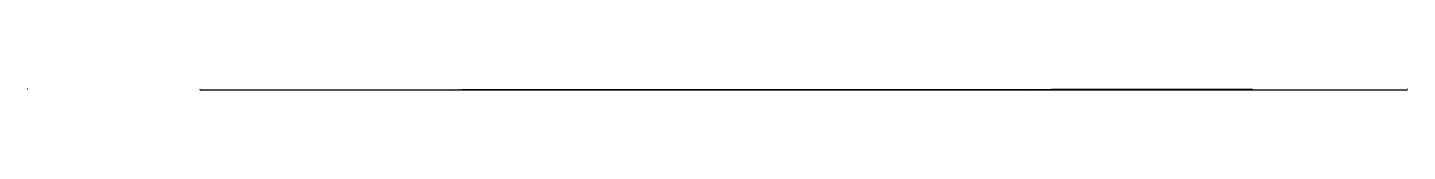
# Model space of a CAD drawing. Header units: metres. Extents: x -1 to 72750024, y 3999 to 4800.
# Drawn here: x 26750003 to 27150024, y 4479 to 4640 of the extents above; entities that cross this region are included whole.
import ezdxf

# ---------------------------------------------------------------- set-up
doc = ezdxf.new("R2010")
doc.units = ezdxf.units.M

msp = doc.modelspace()

# ---------------------------------------------------------------- linework, layer by layer
at = {"color": 7}
for p, q in [((26750003.013, 4640), (26750024.105, 4640)), ((26750003.013, 4640), (26750003.013, 4621.921)), ((26750024.105, 4621.921), (26750003.013, 4621.921)), ((26750006.026, 4633.974), (26750021.092, 4633.974)), ((26750024.105, 4640), (26750024.105, 4621.921)), ((26800000, 4640), (26799998.795, 4640)), ((26800000, 4608), (26799998.795, 4608)), ((26800000, 4576), (26799998.795, 4576)), ((26800000, 4544), (26799998.795, 4544)), ((26800000, 4512), (26799998.795, 4512)), ((26800000, 4480), (26799998.795, 4480)), ((26800000, 4633.6), (26799999.247, 4633.6)), ((26800000, 4627.2), (26799999.247, 4627.2)), ((26800000, 4620.8), (26799999.247, 4620.8)), ((26800000, 4614.4), (26799999.247, 4614.4)), ((26800000, 4601.6), (26799999.247, 4601.6)), ((26800000, 4595.2), (26799999.247, 4595.2)), ((26800000, 4588.8), (26799999.247, 4588.8)), ((26800000, 4582.4), (26799999.247, 4582.4)), ((26800000, 4569.6), (26799999.247, 4569.6)), ((26800000, 4563.2), (26799999.247, 4563.2)), ((26800000, 4556.8), (26799999.247, 4556.8)), ((26800000, 4550.4), (26799999.247, 4550.4)), ((26800000, 4537.6), (26799999.247, 4537.6)), ((26800000, 4531.2), (26799999.247, 4531.2)), ((26800000, 4524.8), (26799999.247, 4524.8)), ((26800000, 4518.4), (26799999.247, 4518.4)), ((26800000, 4505.6), (26799999.247, 4505.6)), ((26800000, 4499.2), (26799999.247, 4499.2)), ((26800000, 4492.8), (26799999.247, 4492.8)), ((26800000, 4486.4), (26799999.247, 4486.4)), ((26800000, 4480), (26800000, 4640)), ((26800000, 4480), (27150000, 4480)), ((26800000, 4480), (26800000, 4478.795)), ((26810000.001, 4480), (26810000.001, 4479.247)), ((26820000.002, 4480), (26820000.002, 4479.247)), ((26830000.003, 4480), (26830000.003, 4479.247)), ((26840000.003, 4480), (26840000.003, 4479.247)), ((26850000.001, 4480), (26850000.001, 4478.795)), ((26859999.998, 4480), (26859999.998, 4479.247)), ((26869999.996, 4480), (26869999.996, 4479.247)), ((26879999.993, 4480), (26879999.993, 4479.247)), ((26889999.991, 4480), (26889999.991, 4479.247)), ((26900000.002, 4480), (26900000.002, 4478.795)), ((26910000.006, 4480), (26910000.006, 4479.247)), ((26920000.01, 4480), (26920000.01, 4479.247)), ((26930000.015, 4480), (26930000.015, 4479.247)), ((26940000.019, 4480), (26940000.019, 4479.247)), ((26949999.996, 4480), (26949999.996, 4478.795)), ((26960000, 4480), (26960000, 4479.247)), ((26970000.005, 4480), (26970000.005, 4479.247)), ((26980000.009, 4480), (26980000.009, 4479.247)), ((26990000.013, 4480), (26990000.013, 4479.247)), ((27000000.004, 4480), (27000000.004, 4478.795)), ((27010000.008, 4480), (27010000.008, 4479.247)), ((27020000.012, 4480), (27020000.012, 4479.247)), ((27030000.003, 4480), (27030000.003, 4479.247)), ((27039999.994, 4480), (27039999.994, 4479.247)), ((27050000.012, 4480), (27050000.012, 4478.795)), ((27060000.002, 4480), (27060000.002, 4479.247)), ((27069999.993, 4480), (27069999.993, 4479.247)), ((27079999.984, 4480), (27079999.984, 4479.247)), ((27089999.975, 4480), (27089999.975, 4479.247)), ((27099999.992, 4480), (27099999.992, 4478.795)), ((27109999.983, 4480), (27109999.983, 4479.247)), ((27119999.974, 4480), (27119999.974, 4479.247)), ((27129999.964, 4480), (27129999.964, 4479.247)), ((27139999.955, 4480), (27139999.955, 4479.247)), ((27150000, 4480), (27150000, 4478.795)), ((27150003.013, 4640), (27150024.105, 4640)), ((27150003.013, 4640), (27150003.013, 4621.921)), ((27150024.105, 4621.921), (27150003.013, 4621.921)), ((27150006.026, 4633.974), (27150021.092, 4633.974)), ((27150024.105, 4640), (27150024.105, 4621.921))]:
    msp.add_line(p, q, dxfattribs=at)
at = {"color": 4}
for p, q in [((26750006.026, 4629.454), (26750021.092, 4629.454)), ((26829119.16, 4497.854), (26829538.25, 4494.943)), ((26829538.25, 4494.943), (26830497.199, 4495.238)), ((26830497.199, 4495.238), (26832088.711, 4496.041)), ((26832088.711, 4496.041), (26832757.779, 4495.237)), ((26832757.779, 4495.237), (26833200.531, 4495.457)), ((26833200.531, 4495.457), (26834755.68, 4496.18)), ((26834755.68, 4496.18), (26834820.352, 4496.216)), ((26834820.352, 4496.216), (26835024.961, 4496.401)), ((26835024.961, 4496.401), (26835090.75, 4496.308)), ((26835090.75, 4496.308), (26835149.5, 4497.135)), ((26835149.5, 4497.135), (26836053.961, 4496.559)), ((26836053.961, 4496.559), (26836707.191, 4497.225)), ((26836707.191, 4497.225), (26837500.871, 4497.956)), ((26837500.871, 4497.956), (26837675.34, 4497.246)), ((26837675.34, 4497.246), (26837803.789, 4497.932)), ((26837803.789, 4497.932), (26837928.859, 4498.246)), ((26837928.859, 4498.246), (26838302.73, 4497.953)), ((26838302.73, 4497.953), (26838429.941, 4497.571)), ((26838429.941, 4497.571), (26838508.391, 4498.026)), ((26838508.391, 4498.026), (26838890.93, 4498.624)), ((26838890.93, 4498.624), (26839007.699, 4498.484)), ((26839007.699, 4498.484), (26839290.891, 4498.686)), ((26839290.891, 4498.686), (26839860.051, 4497.4)), ((26839860.051, 4497.4), (26839970.719, 4497.69)), ((26839970.719, 4497.69), (26840148.91, 4497.649)), ((26840148.91, 4497.649), (26840212.531, 4498.131)), ((26840212.531, 4498.131), (26840264.68, 4498.298)), ((26840264.68, 4498.298), (26840274.75, 4498.257)), ((26840274.75, 4498.257), (26840314.59, 4498.11)), ((26840314.59, 4498.11), (26840460.102, 4497.977)), ((26840460.102, 4497.977), (26840701.75, 4498.051)), ((26840701.75, 4498.051), (26840978.449, 4498.08)), ((26840978.449, 4498.08), (26841619.289, 4498.793)), ((26841619.289, 4498.793), (26841708.172, 4499.081)), ((26841708.172, 4499.081), (26842632.75, 4498.861)), ((26842632.75, 4498.861), (26842832.34, 4499.424)), ((26842832.34, 4499.424), (26843410.48, 4499.497)), ((26843410.48, 4499.497), (26843555.641, 4499.591)), ((26843555.641, 4499.591), (26843589.879, 4499.276)), ((26843589.879, 4499.276), (26843609.781, 4499.794)), ((26843609.781, 4499.794), (26843679.09, 4499.2)), ((26843679.09, 4499.2), (26843797.301, 4499.133)), ((26843797.301, 4499.133), (26843821.66, 4498.985)), ((26843821.66, 4498.985), (26843875.051, 4499.054)), ((26843875.051, 4499.054), (26843937.07, 4499.102)), ((26843937.07, 4499.102), (26843978.02, 4499.002)), ((26843978.02, 4499.002), (26844217.57, 4499.279)), ((26844217.57, 4499.279), (26844272.66, 4499.905)), ((26844272.66, 4499.905), (26844547.25, 4499.403)), ((26844547.25, 4499.403), (26844811.609, 4500.02)), ((26844811.609, 4500.02), (26845914.02, 4499.967)), ((26845914.02, 4499.967), (26847478.641, 4500.728)), ((26847478.641, 4500.728), (26848425.219, 4500.895)), ((26848425.219, 4500.895), (26849145.68, 4501.434)), ((26849145.68, 4501.434), (26850247.391, 4502)), ((26850247.391, 4502), (26850404.75, 4501.778)), ((26850404.75, 4501.778), (26851151.16, 4502.178)), ((26851151.16, 4502.178), (26851525.531, 4502.371)), ((26851525.531, 4502.371), (26851531.711, 4502.349)), ((26851531.711, 4502.349), (26851631.289, 4502.661)), ((26851631.289, 4502.661), (26851665.93, 4502.798)), ((26851665.93, 4502.798), (26851981, 4502.486)), ((26851981, 4502.486), (26852139.102, 4502.847)), ((26852139.102, 4502.847), (26852271.09, 4502.564)), ((26852271.09, 4502.564), (26852639.41, 4502.896)), ((26852639.41, 4502.896), (26852852.281, 4502.935)), ((26852852.281, 4502.935), (26853065.289, 4502.872)), ((26853065.289, 4502.872), (26853075.289, 4503.056)), ((26853075.289, 4503.056), (26853762.27, 4503.004)), ((26853762.27, 4503.004), (26853791.84, 4503.414)), ((26853791.84, 4503.414), (26853819.91, 4503.368)), ((26853819.91, 4503.368), (26853877.27, 4503.354)), ((26853877.27, 4503.354), (26853928.422, 4503.282)), ((26853928.422, 4503.282), (26854491.34, 4503.92)), ((26854491.34, 4503.92), (26854494.59, 4503.814)), ((26854494.59, 4503.814), (26854535.91, 4503.851)), ((26854535.91, 4503.851), (26854564.488, 4503.877)), ((26854564.488, 4503.877), (26854592.32, 4503.895)), ((26854592.32, 4503.895), (26854667.109, 4503.222)), ((26854667.109, 4503.222), (26854750.941, 4503.11)), ((26854750.941, 4503.11), (26854811.809, 4503.932)), ((26854811.809, 4503.932), (26855438.48, 4503.513)), ((26855438.48, 4503.513), (26855662.23, 4503.404)), ((26855662.23, 4503.404), (26855715.762, 4503.865)), ((26855715.762, 4503.865), (26856340.309, 4504.335)), ((26856340.309, 4504.335), (26856714.352, 4504.537)), ((26856714.352, 4504.537), (26856765.391, 4504.871)), ((26856765.391, 4504.871), (26856815.27, 4503.735)), ((26856815.27, 4503.735), (26857101.801, 4503.911)), ((26857101.801, 4503.911), (26857243.469, 4504.077)), ((26857243.469, 4504.077), (26857865.469, 4504.338)), ((26857865.469, 4504.338), (26857884.398, 4504.334)), ((26857884.398, 4504.334), (26857965.371, 4504.903)), ((26857965.371, 4504.903), (26858402.691, 4505.531)), ((26858402.691, 4505.531), (26858415.129, 4505.201)), ((26858415.129, 4505.201), (26858976.41, 4504.715)), ((26858976.41, 4504.715), (26859004.051, 4504.962)), ((26859004.051, 4504.962), (26859823, 4505.619)), ((26859823, 4505.619), (26859966.07, 4505.643)), ((26859966.07, 4505.643), (26860404.891, 4505.536)), ((26860404.891, 4505.536), (26860495.16, 4505.691)), ((26860495.16, 4505.691), (26860557.109, 4505.878)), ((26860557.109, 4505.878), (26860692.102, 4505.858)), ((26860692.102, 4505.858), (26860925.641, 4505.218)), ((26860925.641, 4505.218), (26861215.699, 4505.504)), ((26861215.699, 4505.504), (26861712.809, 4505.597)), ((26861712.809, 4505.597), (26862103.199, 4505.556)), ((26862103.199, 4505.556), (26862374.461, 4505.818)), ((26862374.461, 4505.818), (26862919.629, 4505.934)), ((26862919.629, 4505.934), (26863205.5, 4506.992)), ((26863205.5, 4506.992), (26864292.539, 4506.909)), ((26864292.539, 4506.909), (26864546.43, 4506.712)), ((26864546.43, 4506.712), (26864617.449, 4506.892)), ((26864617.449, 4506.892), (26865805.523, 4507.165)), ((26865805.523, 4507.165), (26866194.063, 4508.42)), ((26866194.063, 4508.42), (26866230.047, 4507.202)), ((26866230.047, 4507.202), (26866624.711, 4507.8)), ((26866624.711, 4507.8), (26867039.922, 4507.595)), ((26867039.922, 4507.595), (26867130.688, 4507.856)), ((26867130.688, 4507.856), (26867158.883, 4508.708)), ((26867158.883, 4508.708), (26867629.609, 4509.066)), ((26867629.609, 4509.066), (26868260.492, 4509.23)), ((26868260.492, 4509.23), (26868674.922, 4508.741)), ((26868674.922, 4508.741), (26869276.32, 4509.627)), ((26869276.32, 4509.627), (26869518.594, 4508.712)), ((26869518.594, 4508.712), (26869528.93, 4509.603)), ((26869528.93, 4509.603), (26869767.078, 4509.425)), ((26869767.078, 4509.425), (26870138.523, 4508.81)), ((26870138.523, 4508.81), (26870752.281, 4510.083)), ((26870752.281, 4510.083), (26872238.547, 4509.897)), ((26872238.547, 4509.897), (26872658.438, 4509.863)), ((26872658.438, 4509.863), (26872708.992, 4510.889)), ((26872708.992, 4510.889), (26872844.609, 4511.035)), ((26872844.609, 4511.035), (26873235.883, 4510.277)), ((26873235.883, 4510.277), (26873335.883, 4510.337)), ((26873335.883, 4510.337), (26873344.438, 4510.317)), ((26873344.438, 4510.317), (26874782.742, 4511.52)), ((26874782.742, 4511.52), (26874966.273, 4510.931)), ((26874966.273, 4510.931), (26875228.711, 4511.306)), ((26875228.711, 4511.306), (26875256.891, 4510.915)), ((26875256.891, 4510.915), (26875973.758, 4511.128)), ((26875973.758, 4511.128), (26876005.773, 4511.508)), ((26876005.773, 4511.508), (26876545.406, 4511.575)), ((26876545.406, 4511.575), (26876610.531, 4511.873)), ((26876610.531, 4511.873), (26877427.063, 4512.593)), ((26877427.063, 4512.593), (26878191.93, 4512.234)), ((26878191.93, 4512.234), (26878589.977, 4512.36)), ((26878589.977, 4512.36), (26878726.133, 4513.755)), ((26878726.133, 4513.755), (26878907.711, 4513.568)), ((26878907.711, 4513.568), (26879207.547, 4513.255)), ((26879207.547, 4513.255), (26879211.883, 4512.747)), ((26879211.883, 4512.747), (26879250.203, 4512.685)), ((26879250.203, 4512.685), (26879375.406, 4513.16)), ((26879375.406, 4513.16), (26879482.008, 4514.187)), ((26879482.008, 4514.187), (26880212.438, 4513.845)), ((26880212.438, 4513.845), (26880766.031, 4513.316)), ((26880766.031, 4513.316), (26880790.25, 4513.423)), ((26880790.25, 4513.423), (26880795.133, 4514.428)), ((26880795.133, 4514.428), (26881702.688, 4513.825)), ((26881702.688, 4513.825), (26882071.313, 4514.736)), ((26882071.313, 4514.736), (26882427.656, 4514.228)), ((26882427.656, 4514.228), (26883102.703, 4515.612)), ((26883102.703, 4515.612), (26883735.5, 4515.28)), ((26883735.5, 4515.28), (26883750.156, 4515.023)), ((26883750.156, 4515.023), (26883781.578, 4515.429)), ((26883781.578, 4515.429), (26883838.922, 4515.828)), ((26883838.922, 4515.828), (26884019.352, 4515.338)), ((26884019.352, 4515.338), (26884341.148, 4516.79)), ((26884341.148, 4516.79), (26884367.203, 4515.889)), ((26884367.203, 4515.889), (26884495.477, 4516.197)), ((26884495.477, 4516.197), (26884533.141, 4516.29)), ((26884533.141, 4516.29), (26884699.031, 4516.265)), ((26884699.031, 4516.265), (26884842.602, 4516.177)), ((26884842.602, 4516.177), (26884919.703, 4516.16)), ((26884919.703, 4516.16), (26885064.469, 4515.64)), ((26885064.469, 4515.64), (26885416.781, 4516.524)), ((26885416.781, 4516.524), (26885562.398, 4516.513)), ((26885562.398, 4516.513), (26885810.727, 4516.18)), ((26885810.727, 4516.18), (26886006.203, 4516.809)), ((26886006.203, 4516.809), (26886293.547, 4517.097)), ((26886293.547, 4517.097), (26886363.953, 4517.026)), ((26886363.953, 4517.026), (26886457.75, 4517.538)), ((26886457.75, 4517.538), (26886529.727, 4516.786)), ((26886529.727, 4516.786), (26886913.117, 4517.796)), ((26886913.117, 4517.796), (26887621.977, 4517.364)), ((26887621.977, 4517.364), (26887751.477, 4518.336)), ((26887751.477, 4518.336), (26888008.008, 4517.908)), ((26888008.008, 4517.908), (26888432.477, 4518.454)), ((26888432.477, 4518.454), (26888983.852, 4518.313)), ((26888983.852, 4518.313), (26889492.102, 4518.843)), ((26889492.102, 4518.843), (26891148.039, 4519.531)), ((26891148.039, 4519.531), (26891274.891, 4521.216)), ((26891274.891, 4521.216), (26891312.141, 4520.284)), ((26891312.141, 4520.284), (26891751.523, 4520.515)), ((26891751.523, 4520.515), (26891765.523, 4519.869)), ((26891765.523, 4519.869), (26892194.102, 4520.995)), ((26892194.102, 4520.995), (26892298.383, 4521.265)), ((26892298.383, 4521.265), (26892319.094, 4520.862)), ((26892319.094, 4520.862), (26892336.273, 4521.179)), ((26892336.273, 4521.179), (26892675.156, 4521.629)), ((26892675.156, 4521.629), (26892774.883, 4521.234)), ((26892774.883, 4521.234), (26892896.438, 4521.134)), ((26892896.438, 4521.134), (26892940.797, 4521.334)), ((26892940.797, 4521.334), (26893057.977, 4522.288)), ((26893057.977, 4522.288), (26893613.273, 4522.21)), ((26893613.273, 4522.21), (26894221.008, 4521.898)), ((26894221.008, 4521.898), (26894337.094, 4523.193)), ((26894337.094, 4523.193), (26894513.523, 4522.654)), ((26894513.523, 4522.654), (26894591.352, 4522.606)), ((26894591.352, 4522.606), (26894619.781, 4522.324)), ((26894619.781, 4522.324), (26894798.492, 4522.18)), ((26894798.492, 4522.18), (26894904.422, 4522.632)), ((26894904.422, 4522.632), (26895318.773, 4523.058)), ((26895318.773, 4523.058), (26895799.93, 4523.981)), ((26895799.93, 4523.981), (26895945.578, 4522.957)), ((26895945.578, 4522.957), (26896042.07, 4523.086)), ((26896042.07, 4523.086), (26896360.148, 4523.576)), ((26896360.148, 4523.576), (26896613.289, 4524.012)), ((26896613.289, 4524.012), (26896726.672, 4524.357)), ((26896726.672, 4524.357), (26896838.031, 4524.076)), ((26896838.031, 4524.076), (26897126.547, 4524.185)), ((26897126.547, 4524.185), (26897227.813, 4524.076)), ((26897227.813, 4524.076), (26897268.891, 4524.301)), ((26897268.891, 4524.301), (26897408.109, 4524.305)), ((26897408.109, 4524.305), (26897423.359, 4524.336)), ((26897423.359, 4524.336), (26897600.047, 4524.177)), ((26897600.047, 4524.177), (26897605.711, 4524.373)), ((26897605.711, 4524.373), (26898571.023, 4525.226)), ((26898571.023, 4525.226), (26898947.523, 4526.048)), ((26898947.523, 4526.048), (26898995.07, 4525.314)), ((26898995.07, 4525.314), (26899255.703, 4525.551)), ((26899255.703, 4525.551), (26899430.797, 4525.963)), ((26899430.797, 4525.963), (26900449, 4526.797)), ((26900449, 4526.797), (26900805.898, 4527.008)), ((26900805.898, 4527.008), (26901056.703, 4526.594)), ((26901056.703, 4526.594), (26901311.203, 4526.42)), ((26901311.203, 4526.42), (26901336.398, 4527.331)), ((26901336.398, 4527.331), (26902024.203, 4527.277)), ((26902024.203, 4527.277), (26902030.602, 4526.873)), ((26902030.602, 4526.873), (26902043.102, 4526.936)), ((26902043.102, 4526.936), (26902095.297, 4527.187)), ((26902095.297, 4527.187), (26902497.297, 4527.842)), ((26902497.297, 4527.842), (26903297.5, 4528.025)), ((26903297.5, 4528.025), (26903368.102, 4528.007)), ((26903368.102, 4528.007), (26903526.602, 4528.483)), ((26903526.602, 4528.483), (26903686.398, 4528.889)), ((26903686.398, 4528.889), (26903838.398, 4528.762)), ((26903838.398, 4528.762), (26904114.5, 4528.442)), ((26904114.5, 4528.442), (26904551.5, 4529.406)), ((26904551.5, 4529.406), (26904809.203, 4528.713)), ((26904809.203, 4528.713), (26905109.5, 4527.891)), ((26905109.5, 4527.891), (26905192.102, 4530.366)), ((26905192.102, 4530.366), (26905488.297, 4530.172)), ((26905488.297, 4530.172), (26905639.898, 4529.566)), ((26905639.898, 4529.566), (26905717.602, 4529.566)), ((26905717.602, 4529.566), (26906502, 4530.756)), ((26906502, 4530.756), (26906755.898, 4530.751)), ((26906755.898, 4530.751), (26906816.398, 4529.858)), ((26906816.398, 4529.858), (26906833.797, 4530.817)), ((26906833.797, 4530.817), (26907284.398, 4530.4)), ((26907284.398, 4530.4), (26907455.203, 4530.841)), ((26907455.203, 4530.841), (26907844.797, 4530.297)), ((26907844.797, 4530.297), (26907864, 4531.027)), ((26907864, 4531.027), (26907873.5, 4530.733)), ((26907873.5, 4530.733), (26907917.102, 4530.95)), ((26907917.102, 4530.95), (26908120, 4531.443)), ((26908120, 4531.443), (26908225.398, 4531.263)), ((26908225.398, 4531.263), (26908282, 4531.18)), ((26908282, 4531.18), (26908449.703, 4531.466)), ((26908449.703, 4531.466), (26908486, 4531.704)), ((26908486, 4531.704), (26908499.898, 4531.559)), ((26908499.898, 4531.559), (26908855.797, 4531.592)), ((26908855.797, 4531.592), (26909725, 4532.32)), ((26909725, 4532.32), (26909725.203, 4532.162)), ((26909725.203, 4532.162), (26909813, 4532.627)), ((26909813, 4532.627), (26909840.5, 4532.155)), ((26909840.5, 4532.155), (26909997.297, 4532.18)), ((26909997.297, 4532.18), (26910536.297, 4533.066)), ((26910536.297, 4533.066), (26910725.398, 4533.333)), ((26910725.398, 4533.333), (26911220.5, 4533.54)), ((26911220.5, 4533.54), (26911363.5, 4534.031)), ((26911363.5, 4534.031), (26912048.797, 4533.866)), ((26912048.797, 4533.866), (26912060, 4532.052)), ((26912060, 4532.052), (26912388.398, 4533.282)), ((26912388.398, 4533.282), (26912549.797, 4534.226)), ((26912549.797, 4534.226), (26912645.602, 4532.885)), ((26912645.602, 4532.885), (26912781.602, 4534.774)), ((26912781.602, 4534.774), (26913492.203, 4533.394)), ((26913492.203, 4533.394), (26913746.703, 4534.627)), ((26913746.703, 4534.627), (26913851.297, 4534.437)), ((26913851.297, 4534.437), (26913896.898, 4533.948)), ((26913896.898, 4533.948), (26914228.703, 4535.533)), ((26914228.703, 4535.533), (26914394.297, 4535.117)), ((26914394.297, 4535.117), (26915316.102, 4535.613)), ((26915316.102, 4535.613), (26915421.898, 4536.266)), ((26915421.898, 4536.266), (26915591, 4534.826)), ((26915591, 4534.826), (26915637.5, 4536.62)), ((26915637.5, 4536.62), (26915955.703, 4536.039)), ((26915955.703, 4536.039), (26916954.703, 4536.88)), ((26916954.703, 4536.88), (26917029.297, 4537.398)), ((26917029.297, 4537.398), (26917734.398, 4535.682)), ((26917734.398, 4535.682), (26918220, 4537.601)), ((26918220, 4537.601), (26918338.398, 4537.624)), ((26918338.398, 4537.624), (26919858.5, 4538.87)), ((26919858.5, 4538.87), (26919993.602, 4539.22)), ((26919993.602, 4539.22), (26920313.898, 4538.62)), ((26920313.898, 4538.62), (26920507.898, 4538.959)), ((26920507.898, 4538.959), (26920586.5, 4538.217)), ((26920586.5, 4538.217), (26920607.898, 4539.515)), ((26920607.898, 4539.515), (26920615.297, 4538.648)), ((26920615.297, 4538.648), (26920712.703, 4538.698)), ((26920712.703, 4538.698), (26920876.203, 4539.191)), ((26920876.203, 4539.191), (26921001, 4538.8)), ((26921001, 4538.8), (26921101.602, 4538.902)), ((26921101.602, 4538.902), (26921176.297, 4539.179)), ((26921176.297, 4539.179), (26921557.898, 4539.168)), ((26921557.898, 4539.168), (26921892.398, 4538.925)), ((26921892.398, 4538.925), (26922124.703, 4539.835)), ((26922124.703, 4539.835), (26922132.203, 4540.36)), ((26922132.203, 4540.36), (26922353.797, 4539.645)), ((26922353.797, 4539.645), (26922571.797, 4539.99)), ((26922571.797, 4539.99), (26922636.898, 4540.112)), ((26922636.898, 4540.112), (26922651.102, 4540)), ((26922651.102, 4540), (26922832.5, 4540.204)), ((26922832.5, 4540.204), (26922946.102, 4539.965)), ((26922946.102, 4539.965), (26923027, 4539.102)), ((26923027, 4539.102), (26923039.703, 4539.659)), ((26923039.703, 4539.659), (26923398.297, 4541.148)), ((26923398.297, 4541.148), (26923691.703, 4540.45)), ((26923691.703, 4540.45), (26923721.203, 4540.911)), ((26923721.203, 4540.911), (26923944.5, 4540.862)), ((26923944.5, 4540.862), (26924652.102, 4542.376)), ((26924652.102, 4542.376), (26924919.898, 4541.414)), ((26924919.898, 4541.414), (26925049.5, 4542.345)), ((26925049.5, 4542.345), (26925120.102, 4541.805)), ((26925120.102, 4541.805), (26925124.898, 4541.935)), ((26925124.898, 4541.935), (26925325.398, 4542.453)), ((26925325.398, 4542.453), (26926125.297, 4541.63)), ((26926125.297, 4541.63), (26926171.102, 4543.447)), ((26926171.102, 4543.447), (26926214.398, 4540.673)), ((26926214.398, 4540.673), (26926574.102, 4543.076)), ((26926574.102, 4543.076), (26926880.703, 4542.895)), ((26926880.703, 4542.895), (26927817.602, 4545.356)), ((26927817.602, 4545.356), (26927868.797, 4544.493)), ((26927868.797, 4544.493), (26928173.297, 4543.185)), ((26928173.297, 4543.185), (26928652, 4543.353)), ((26928652, 4543.353), (26928824.602, 4544.698)), ((26928824.602, 4544.698), (26929292.602, 4544.63)), ((26929292.602, 4544.63), (26930148.297, 4546.482)), ((26930148.297, 4546.482), (26930157.5, 4542.73)), ((26930157.5, 4542.73), (26930419.602, 4545.175)), ((26930419.602, 4545.175), (26930849.797, 4543.874)), ((26930849.797, 4543.874), (26931021.898, 4545.368)), ((26931021.898, 4545.368), (26931023, 4546.601)), ((26931023, 4546.601), (26931070.703, 4546.082)), ((26931070.703, 4546.082), (26931397, 4547.435)), ((26931397, 4547.435), (26931412.5, 4542.542)), ((26931412.5, 4542.542), (26932282.094, 4546.368)), ((26932282.094, 4546.368), (26932657.094, 4546.321)), ((26932657.094, 4546.321), (26933683.703, 4547.814)), ((26933683.703, 4547.814), (26934098.594, 4549.803)), ((26934098.594, 4549.803), (26934116.5, 4545.102)), ((26934116.5, 4545.102), (26934168.5, 4546.587)), ((26934168.5, 4546.587), (26934759.406, 4550.329)), ((26934759.406, 4550.329), (26935380.906, 4546.526)), ((26935380.906, 4546.526), (26936119.797, 4550.527)), ((26936119.797, 4550.527), (26936982.297, 4549.24)), ((26936982.297, 4549.24), (26937053.594, 4548.422)), ((26937053.594, 4548.422), (26937224.5, 4551.497)), ((26937224.5, 4551.497), (26941617.797, 4549.587)), ((26941617.797, 4549.587), (26941869.906, 4555.14)), ((26941869.906, 4555.14), (26942819.906, 4555.753)), ((26942819.906, 4555.753), (26943263.703, 4554.34)), ((26943263.703, 4554.34), (26944007.094, 4555.871)), ((26944007.094, 4555.871), (26947541.906, 4556.23)), ((26947541.906, 4556.23), (26947649.203, 4553.03)), ((26947649.203, 4553.03), (26948194.594, 4554.472)), ((26948194.594, 4554.472), (26949551, 4556.56)), ((26949551, 4556.56), (26950100.703, 4558.514)), ((26950100.703, 4558.514), (26950411.5, 4553.903)), ((26950411.5, 4553.903), (26950547.203, 4557.979)), ((26950547.203, 4557.979), (26951074.5, 4560.968)), ((26951074.5, 4560.968), (26951302, 4560.552)), ((26951302, 4560.552), (26952255.797, 4561.602)), ((26952255.797, 4561.602), (26952936.797, 4560.823)), ((26952936.797, 4560.823), (26956141.094, 4560.081)), ((26956141.094, 4560.081), (26958475.203, 4556.49)), ((26958475.203, 4556.49), (26958799, 4560.008)), ((26958799, 4560.008), (26959114, 4564.262)), ((26959114, 4564.262), (26959774.594, 4565.228)), ((26959774.594, 4565.228), (26960296.203, 4564.044)), ((26960296.203, 4564.044), (26960744.703, 4564.379)), ((26960744.703, 4564.379), (26961135, 4564.176)), ((26961135, 4564.176), (26961263.406, 4564.868)), ((26961263.406, 4564.868), (26961270.5, 4566.764)), ((26961270.5, 4566.764), (26961792.703, 4567.017)), ((26961792.703, 4567.017), (26962419.297, 4565.854)), ((26962419.297, 4565.854), (26962975, 4562.135)), ((26962975, 4562.135), (26964884.203, 4566.339)), ((26964884.203, 4566.339), (26964917.203, 4567.463)), ((26964917.203, 4567.463), (26965682.5, 4565.12)), ((26965682.5, 4565.12), (26966034.703, 4565.076)), ((26966034.703, 4565.076), (26966725.297, 4566.447)), ((26966725.297, 4566.447), (26967354.406, 4568.652)), ((26967354.406, 4568.652), (26967795.406, 4569.272)), ((26967795.406, 4569.272), (26969123.906, 4569.174)), ((26969123.906, 4569.174), (26969757.906, 4569.207)), ((26969757.906, 4569.207), (26969815.203, 4567.403)), ((26969815.203, 4567.403), (26969947, 4571.674)), ((26969947, 4571.674), (26970304.297, 4569.535)), ((26970304.297, 4569.535), (26970745.906, 4571.621)), ((26970745.906, 4571.621), (26970786.094, 4568.766)), ((26970786.094, 4568.766), (26971165, 4569.507)), ((26971165, 4569.507), (26971495.703, 4571.589)), ((26971495.703, 4571.589), (26976408.906, 4570.941)), ((26976408.906, 4570.941), (26976478.703, 4574.16)), ((26976478.703, 4574.16), (26976571.906, 4572.002)), ((26976571.906, 4572.002), (26977747.203, 4574.724)), ((26977747.203, 4574.724), (26978071.203, 4576.213)), ((26978071.203, 4576.213), (26978128, 4574.957)), ((26978128, 4574.957), (26979490.297, 4574.923)), ((26979490.297, 4574.923), (26980666.094, 4576.915)), ((26980666.094, 4576.915), (26980767.797, 4575.901)), ((26980767.797, 4575.901), (26980883.406, 4574.725)), ((26980883.406, 4574.725), (26981046.5, 4575.996)), ((26981046.5, 4575.996), (26981606.594, 4575.827)), ((26981606.594, 4575.827), (26982135.797, 4575.995)), ((26982135.797, 4575.995), (26984391.594, 4571.525)), ((26984391.594, 4571.525), (26985794, 4579.725)), ((26985794, 4579.725), (26985907.094, 4580.398)), ((26985907.094, 4580.398), (26990995.297, 4582.155)), ((26990995.297, 4582.155), (26992207.297, 4578.565)), ((26992207.297, 4578.565), (26993145.5, 4584.254)), ((26993145.5, 4584.254), (26993947.797, 4583.505)), ((26993947.797, 4583.505), (26995448.5, 4584.46)), ((26995448.5, 4584.46), (26997701.703, 4586.124)), ((26997701.703, 4586.124), (26999670.406, 4586.441)), ((26999670.406, 4586.441), (27000040.594, 4587.732)), ((27000040.594, 4587.732), (27000782.906, 4587.318)), ((27000782.906, 4587.318), (27001004.094, 4586.599)), ((27001004.094, 4586.599), (27001886.703, 4582.782)), ((27001886.703, 4582.782), (27002231.203, 4588.451)), ((27002231.203, 4588.451), (27003715.797, 4588.824)), ((27003715.797, 4588.824), (27004458.797, 4588.004)), ((27004458.797, 4588.004), (27004987.297, 4585.93)), ((27004987.297, 4585.93), (27006104.594, 4590.739)), ((27006104.594, 4590.739), (27006327.594, 4590.491)), ((27006327.594, 4590.491), (27006581.094, 4589.274)), ((27006581.094, 4589.274), (27006731.703, 4590.142)), ((27006731.703, 4590.142), (27007924.594, 4590.1)), ((27007924.594, 4590.1), (27009094, 4590.831)), ((27009094, 4590.831), (27009831.297, 4590.971)), ((27009831.297, 4590.971), (27009890.094, 4592.33)), ((27009890.094, 4592.33), (27010367.203, 4590.196)), ((27010367.203, 4590.196), (27010866.906, 4589.344)), ((27010866.906, 4589.344), (27011359.203, 4593.306)), ((27011359.203, 4593.306), (27012110.297, 4592.415)), ((27012110.297, 4592.415), (27012964.406, 4592.016)), ((27012964.406, 4592.016), (27013415.297, 4594.074)), ((27013415.297, 4594.074), (27013736, 4592.974)), ((27013736, 4592.974), (27014349.094, 4592.842)), ((27014349.094, 4592.842), (27015789.297, 4595.458)), ((27015789.297, 4595.458), (27016468.203, 4595.568)), ((27016468.203, 4595.568), (27019249.406, 4596.971)), ((27019249.406, 4596.971), (27019470, 4595.268)), ((27019470, 4595.268), (27019555.797, 4597.299)), ((27019555.797, 4597.299), (27021904, 4598.323)), ((27021904, 4598.323), (27022802.5, 4598.951)), ((27022802.5, 4598.951), (27023304.5, 4598.638)), ((27023304.5, 4598.638), (27023476.297, 4596.562)), ((27023476.297, 4596.562), (27024040.297, 4599.365)), ((27024040.297, 4599.365), (27024661, 4599.665)), ((27024661, 4599.665), (27025944.797, 4598.369)), ((27025944.797, 4598.369), (27026158.094, 4600.646)), ((27026158.094, 4600.646), (27026677.297, 4600.726)), ((27026677.297, 4600.726), (27026996.797, 4599.617)), ((27026996.797, 4599.617), (27027196, 4600.794)), ((27027196, 4600.794), (27029011.703, 4601.572)), ((27029011.703, 4601.572), (27029371.594, 4602.358)), ((27029371.594, 4602.358), (27029672.5, 4601.991)), ((27029672.5, 4601.991), (27030281.797, 4602.079)), ((27030281.797, 4602.079), (27030579, 4602.221)), ((27030579, 4602.221), (27030807.406, 4601.074)), ((27030807.406, 4601.074), (27030817.594, 4602.506)), ((27030817.594, 4602.506), (27031627.203, 4603.091)), ((27031627.203, 4603.091), (27031798.906, 4602.702)), ((27031798.906, 4602.702), (27032672.797, 4602.584)), ((27032672.797, 4602.584), (27033079.594, 4604.136)), ((27033079.594, 4604.136), (27033441.703, 4601.477)), ((27033441.703, 4601.477), (27033530.906, 4604.406)), ((27033530.906, 4604.406), (27035674.5, 4605.842)), ((27035674.5, 4605.842), (27037121.703, 4603.247)), ((27037121.703, 4603.247), (27038320.094, 4606.32)), ((27038320.094, 4606.32), (27039521.594, 4605.056)), ((27039521.594, 4605.056), (27040095, 4608.56)), ((27040095, 4608.56), (27041478.797, 4606.86)), ((27041478.797, 4606.86), (27046891.406, 4612.389)), ((27046891.406, 4612.389), (27050127.797, 4609.511)), ((27050127.797, 4609.511), (27056266.906, 4617.169)), ((27056266.906, 4617.169), (27058725.5, 4613.845)), ((27058725.5, 4613.845), (27066053.813, 4617.711)), ((27066053.813, 4617.711), (27066922.5, 4622.312)), ((27066922.5, 4622.312), (27067070.906, 4620.064)), ((27067070.906, 4620.064), (27067522.094, 4619.984)), ((27067522.094, 4619.984), (27068348.594, 4620.511)), ((27068348.594, 4620.511), (27068985.313, 4619.878)), ((27068985.313, 4619.878), (27069194.813, 4620.582)), ((27069194.813, 4620.582), (27072766.094, 4621.577)), ((27072766.094, 4621.577), (27077531.406, 4627.275)), ((27077531.406, 4627.275), (27083218.688, 4625.515)), ((27083218.688, 4625.515), (27088248, 4631.918)), ((27088248, 4631.918), (27093295.188, 4630.135)), ((27093295.188, 4630.135), (27097638.313, 4635.413)), ((27097638.313, 4635.413), (27101456.406, 4634.178)), ((27101456.406, 4634.178), (27103385.594, 4637.114)), ((27103385.594, 4637.114), (27104626.594, 4637.256)), ((27104626.594, 4637.256), (27105139.406, 4636.769)), ((27150006.026, 4629.454), (27150021.092, 4629.454))]:
    msp.add_line(p, q, dxfattribs=at)

doc.saveas('drawing.dxf')
